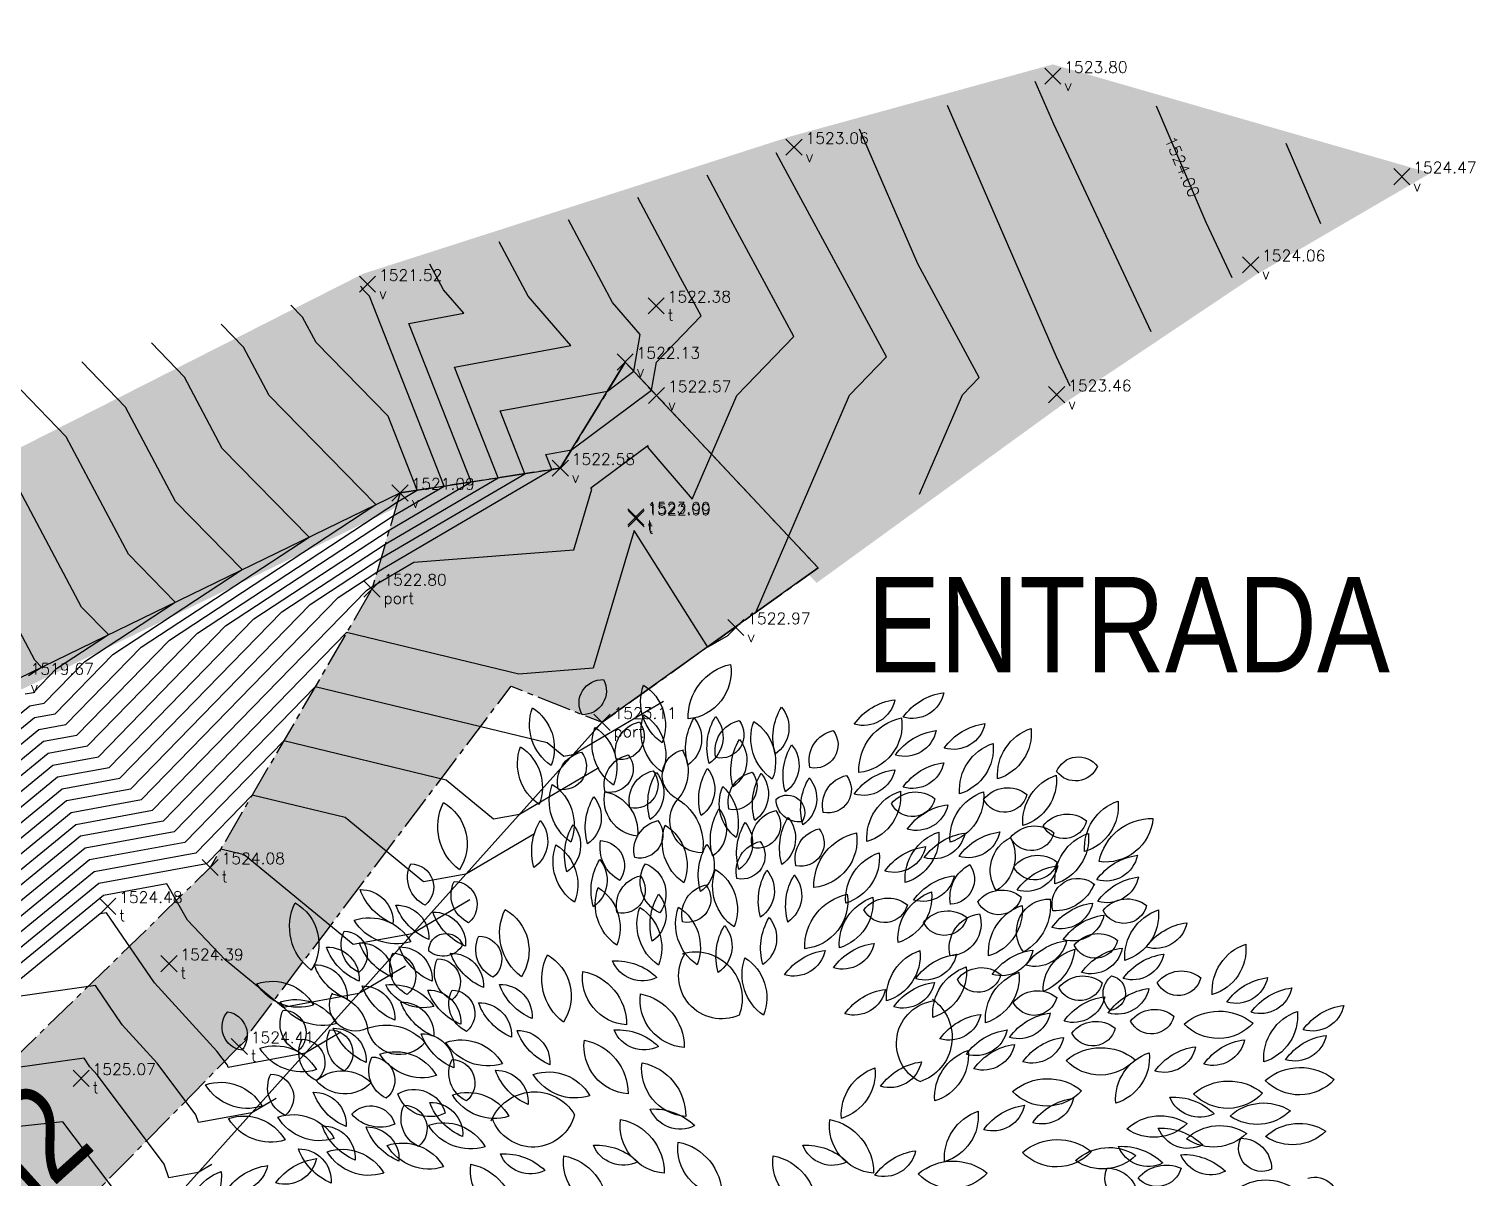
# Model space of a CAD drawing. Header units: metres. Extents: x 1097510 to 2158594, y 877039 to 1751652.
# Drawn here: x 1097735.25 to 1097767.04, y 877194.82 to 877220.08 of the extents above; entities that cross this region are included whole.
import ezdxf

# ---------------------------------------------------------------- set-up
doc = ezdxf.new("R2010")
doc.units = ezdxf.units.M
doc.linetypes.add('CENTER2', pattern=[1.125, 0.75, -0.125, 0.125, -0.125])
doc.linetypes.add('DASHED', pattern=[0.75, 0.5, -0.25])
for name, color, linetype in [('C-TOPO-MAJR', 9, 'Continuous'), ('C-TOPO-MINR', 8, 'Continuous'), ('DWGAUTOCAD.COM', 7, 'Continuous'), ('ROTULO', 7, 'Continuous'), ('V-NODE', 1, 'Continuous'), ('V-NODE-TEXT', 11, 'Continuous'), ('Via', 7, 'CENTER2')]:
    doc.layers.add(name, color=color, linetype=linetype)
doc.styles.add('Arial Narrow', font='ARIALN.TTF', dxfattribs={"width": 0.85})
doc.styles.get("Standard").update_dxf_attribs({"font": 'simplex.shx'})

# ---------------------------------------------------------------- blocks, each defined once
blk = doc.blocks.new('A$C74456AAD')
at = {"color": 66, "linetype": 'Continuous'}
for centre, radius, start, end in [((2.872, 4.9539), 0.207, 171.33977, 264.50042), ((2.6169, 4.7551), 0.2354, 358.23134, 77.60885), ((3.3116, 4.8699), 0.1036, 151.88975, 270.95413), ((3.2246, 4.8168), 0.1021, 330.37899, 92.46489), ((3.1586, 4.7207), 0.2075, 122.76645, 201.50972), ((2.8438, 4.8222), 0.2153, 304.43887, 19.8373), ((2.5538, 4.71), 0.1402, 140.18859, 235.02644), ((2.2254, 4.6661), 0.258, 344.02107, 31.19397), ((3.6418, 4.6219), 0.2075, 122.76645, 201.50972), ((3.327, 4.7234), 0.2153, 304.43887, 19.8373), ((2.6792, 4.5625), 0.2075, 122.76645, 201.50972), ((2.3644, 4.664), 0.2153, 304.43887, 19.8373), ((2.7104, 4.6788), 0.1012, 142.20329, 282.1281), ((2.6016, 4.6103), 0.1336, 346.79117, 77.54018), ((2.8407, 4.6689), 0.1402, 140.18859, 235.02644), ((2.5123, 4.6251), 0.258, 344.02107, 31.19397), ((2.9337, 4.6623), 0.1402, 140.18859, 235.02644), ((2.6053, 4.6184), 0.258, 344.02107, 31.19397), ((3.157, 4.5919), 0.2075, 122.76645, 201.50972), ((2.8422, 4.6934), 0.2153, 304.43887, 19.8373), ((3.1445, 4.6728), 0.1012, 142.20329, 282.1281), ((3.0357, 4.6043), 0.1336, 346.79117, 77.54018), ((2.7369, 4.5682), 0.1402, 140.18859, 235.02644), ((2.4086, 4.5243), 0.258, 344.02107, 31.19397), ((3.3698, 4.5361), 0.2075, 122.76645, 201.50972), ((3.055, 4.6375), 0.2153, 304.43887, 19.8373), ((2.5098, 4.5461), 0.1402, 140.18859, 235.02644), ((2.1814, 4.5022), 0.258, 344.02107, 31.19397), ((3.0366, 4.52), 0.1844, 149.87002, 220.84584), ((2.852, 4.5027), 0.1127, 293.57301, 79.81511), ((3.3958, 4.5413), 0.1012, 142.20329, 282.1281), ((3.287, 4.4729), 0.1336, 346.79117, 77.54018), ((3.6939, 4.452), 0.2075, 122.76645, 201.50972), ((3.3791, 4.5535), 0.2153, 304.43887, 19.8373), ((2.8765, 4.4422), 0.1402, 140.18859, 235.02644), ((2.5481, 4.3983), 0.258, 344.02107, 31.19397), ((3.1925, 4.5295), 0.1012, 142.20329, 282.1281), ((3.0837, 4.461), 0.1336, 346.79117, 77.54018), ((2.4332, 4.4021), 0.1402, 140.18859, 235.02644), ((2.1048, 4.3583), 0.258, 344.02107, 31.19397), ((2.6429, 4.4215), 0.1402, 140.18859, 235.02644), ((2.3145, 4.3777), 0.258, 344.02107, 31.19397), ((2.6537, 4.4541), 0.1012, 142.20329, 282.1281), ((2.5449, 4.3856), 0.1336, 346.79117, 77.54018), ((3.0981, 4.4252), 0.1402, 140.18859, 235.02644), ((3.0843, 4.4605), 0.1012, 142.20329, 282.1281), ((2.7697, 4.3814), 0.258, 344.02107, 31.19397), ((2.9755, 4.392), 0.1336, 346.79117, 77.54018), ((2.4213, 4.3406), 0.0762, 50.52913, 211.47425), ((2.8545, 4.296), 0.2205, 134.1393, 196.87095), ((2.5324, 4.3793), 0.1845, 307.03252, 23.9777), ((3.2488, 4.2573), 0.1774, 101.3059, 186.13664), ((3.058, 4.3973), 0.1596, 275.15531, 12.28723), ((3.3701, 4.3194), 0.1402, 140.18859, 235.02644), ((3.0417, 4.2756), 0.258, 344.02107, 31.19397), ((3.5557, 4.2885), 0.2075, 122.76645, 201.50972), ((3.2408, 4.39), 0.2153, 304.43887, 19.8373), ((2.3699, 4.3997), 0.0998, 262.18402, 359.81935), ((2.5514, 4.287), 0.1012, 142.20329, 282.1281), ((2.4426, 4.2186), 0.1336, 346.79117, 77.54018), ((2.8257, 4.2667), 0.1402, 140.18859, 235.02644), ((2.4973, 4.2228), 0.258, 344.02107, 31.19397), ((3.0179, 4.2012), 0.231, 121.31807, 189.00978), ((2.7899, 4.3067), 0.1417, 269.94413, 40.84584), ((4.0204, 4.2046), 0.207, 119.9112, 213.07185), ((3.7059, 4.2801), 0.2354, 306.80277, 26.18028), ((2.5251, 4.2298), 0.1402, 140.18859, 235.02644), ((2.1967, 4.186), 0.258, 344.02107, 31.19397), ((2.7118, 4.2074), 0.1402, 140.18859, 235.02644), ((2.3834, 4.1635), 0.258, 344.02107, 31.19397), ((3.0643, 4.1115), 0.2075, 122.76645, 201.50972), ((2.7495, 4.2129), 0.2153, 304.43887, 19.8373), ((3.0634, 4.2437), 0.1012, 142.20329, 282.1281), ((2.9546, 4.1753), 0.1336, 346.79117, 77.54018), ((3.4602, 4.198), 0.1402, 140.18859, 235.02644), ((3.1318, 4.1542), 0.258, 344.02107, 31.19397), ((3.6032, 4.2168), 0.1402, 140.18859, 235.02644), ((3.2748, 4.173), 0.258, 344.02107, 31.19397), ((2.3619, 4.2079), 0.1012, 142.20329, 282.1281), ((2.2531, 4.1395), 0.1336, 346.79117, 77.54018), ((3.2381, 4.1096), 0.1091, 92.83944, 215.73084), ((3.074, 4.1886), 0.1616, 297.89863, 10.67166), ((2.6186, 4.1527), 0.1012, 142.20329, 282.1281), ((2.5098, 4.0843), 0.1336, 346.79117, 77.54018), ((2.8785, 4.1122), 0.1402, 140.18859, 235.02644), ((2.5502, 4.0683), 0.258, 344.02107, 31.19397), ((3.5396, 4.0265), 0.2075, 122.76645, 201.50972), ((3.2248, 4.128), 0.2153, 304.43887, 19.8373), ((2.6174, 4.0003), 0.1402, 140.18859, 235.02644), ((2.289, 3.9564), 0.258, 344.02107, 31.19397), ((2.8454, 3.9193), 0.2075, 122.76645, 201.50972), ((2.5306, 4.0208), 0.2153, 304.43887, 19.8373), ((3.089, 3.9873), 0.1406, 111.18108, 216.36624), ((2.9109, 4.0391), 0.1499, 295.64091, 31.90641), ((3.3447, 4.0461), 0.1402, 140.18859, 235.02644), ((3.0163, 4.0023), 0.258, 344.02107, 31.19397), ((4.0604, 4.0164), 0.1012, 90.77472, 230.69952), ((2.4985, 3.9794), 0.1402, 140.18859, 235.02644), ((2.1701, 3.9355), 0.258, 344.02107, 31.19397), ((2.8549, 3.9643), 0.1012, 142.20329, 282.1281), ((2.7461, 3.8958), 0.1336, 346.79117, 77.54018), ((3.1398, 4.0035), 0.1012, 142.20329, 282.1281), ((3.031, 3.935), 0.1336, 346.79117, 77.54018), ((3.8715, 3.9401), 0.1012, 90.77472, 230.69952), ((3.7502, 3.9825), 0.1336, 295.3626, 26.11161), ((3.0884, 3.8962), 0.1402, 140.18859, 235.02644), ((2.76, 3.8523), 0.258, 344.02107, 31.19397), ((3.3556, 3.8399), 0.2075, 122.76645, 201.50972), ((3.0408, 3.9413), 0.2153, 304.43887, 19.8373), ((3.7513, 3.7397), 0.207, 119.9112, 213.07185), ((3.4368, 3.8152), 0.2354, 306.80277, 26.18028), ((3.9602, 3.7679), 0.1402, 88.76002, 183.59787), ((3.7212, 3.9973), 0.258, 292.5925, 339.7654), ((4.6652, 3.7688), 0.207, 119.9112, 213.07185), ((4.3507, 3.8444), 0.2354, 306.80277, 26.18028), ((4.2391, 3.6756), 0.2075, 71.33788, 150.08115), ((4.1221, 3.9849), 0.2153, 253.0103, 328.40873), ((3.764, 3.7025), 0.1012, 90.77472, 230.69952), ((3.6426, 3.7449), 0.1336, 295.3626, 26.11161), ((3.9047, 3.7389), 0.0762, 359.10056, 160.04568), ((4.3493, 3.7237), 0.1012, 90.77472, 230.69952), ((4.228, 3.7661), 0.1336, 295.3626, 26.11161), ((3.5679, 3.5424), 0.207, 119.9112, 213.07185), ((3.2533, 3.6179), 0.2354, 306.80277, 26.18028), ((3.8828, 3.5886), 0.1402, 88.76002, 183.59787), ((3.6438, 3.818), 0.258, 292.5925, 339.7654), ((3.9189, 3.8159), 0.0998, 210.75545, 308.39078), ((4.1062, 3.616), 0.1402, 88.76002, 183.59787), ((3.8671, 3.8454), 0.258, 292.5925, 339.7654), ((4.1383, 3.6279), 0.1012, 90.77472, 230.69952), ((4.017, 3.6703), 0.1336, 295.3626, 26.11161), ((4.2795, 3.634), 0.1402, 88.76002, 183.59787), ((4.0404, 3.8633), 0.258, 292.5925, 339.7654), ((4.4229, 3.6156), 0.1402, 88.76002, 183.59787), ((4.1839, 3.845), 0.258, 292.5925, 339.7654), ((3.9439, 3.6037), 0.1012, 90.77472, 230.69952), ((3.8226, 3.6461), 0.1336, 295.3626, 26.11161), ((4.4757, 3.5388), 0.1402, 88.76002, 183.59787), ((4.2367, 3.7682), 0.258, 292.5925, 339.7654), ((3.6704, 3.4533), 0.1402, 88.76002, 183.59787), ((3.4314, 3.6827), 0.258, 292.5925, 339.7654), ((4.1399, 3.3723), 0.2205, 82.71072, 145.44238), ((4.0042, 3.6761), 0.1845, 255.60395, 332.54913), ((4.2679, 3.4463), 0.1402, 88.76002, 183.59787), ((4.0289, 3.6757), 0.258, 292.5925, 339.7654), ((4.6616, 3.3994), 0.2075, 71.33788, 150.08115), ((4.5446, 3.7088), 0.2153, 253.0103, 328.40873), ((3.8808, 3.4675), 0.1012, 90.77472, 230.69952), ((3.7595, 3.5099), 0.1336, 295.3626, 26.11161), ((3.9817, 3.4287), 0.1402, 88.76002, 183.59787), ((3.7427, 3.658), 0.258, 292.5925, 339.7654), ((4.3, 3.5032), 0.1127, 242.14444, 28.38654), ((4.4286, 3.3696), 0.1844, 98.44145, 169.41727), ((4.5599, 3.3203), 0.2075, 71.33788, 150.08115), ((3.7609, 3.3733), 0.1402, 88.76002, 183.59787), ((3.5219, 3.6027), 0.258, 292.5925, 339.7654), ((4.0991, 3.3766), 0.1402, 88.76002, 183.59787), ((3.86, 3.606), 0.258, 292.5925, 339.7654), ((4.4429, 3.6297), 0.2153, 253.0103, 328.40873), ((4.6153, 3.3805), 0.1012, 90.77472, 230.69952), ((4.494, 3.4229), 0.1336, 295.3626, 26.11161), ((4.8736, 3.3728), 0.1036, 100.46118, 219.52555), ((4.7779, 3.4076), 0.1021, 278.95042, 41.03632), ((4.1677, 3.1854), 0.231, 69.88949, 137.58121), ((4.108, 3.4295), 0.1417, 218.51556, 349.41727), ((4.3929, 3.2625), 0.1402, 88.76002, 183.59787), ((4.1538, 3.4919), 0.258, 292.5925, 339.7654), ((3.5935, 3.2526), 0.1402, 88.76002, 183.59787), ((3.3544, 3.482), 0.258, 292.5925, 339.7654), ((3.8398, 3.1446), 0.2075, 71.33788, 150.08115), ((3.7228, 3.454), 0.2153, 253.0103, 328.40873), ((4.0112, 3.2389), 0.1402, 88.76002, 183.59787), ((3.7722, 3.4683), 0.258, 292.5925, 339.7654), ((4.4118, 3.2952), 0.1012, 90.77472, 230.69952), ((4.2904, 3.3376), 0.1336, 295.3626, 26.11161), ((4.5332, 3.2536), 0.1012, 90.77472, 230.69952), ((4.4119, 3.296), 0.1336, 295.3626, 26.11161), ((4.1265, 3.0933), 0.2075, 71.33788, 150.08115), ((4.0095, 3.4027), 0.2153, 253.0103, 328.40873), ((4.2293, 3.1764), 0.1012, 90.77472, 230.69952), ((4.1079, 3.2188), 0.1336, 295.3626, 26.11161), ((4.6489, 3.1191), 0.2075, 71.33788, 150.08115), ((4.532, 3.4285), 0.2153, 253.0103, 328.40873), ((3.4594, 3.0051), 0.2075, 71.33788, 150.08115), ((3.6877, 3.0795), 0.1402, 88.76002, 183.59787), ((3.4487, 3.3089), 0.258, 292.5925, 339.7654), ((3.8808, 3.1652), 0.1012, 90.77472, 230.69952), ((3.7595, 3.2076), 0.1336, 295.3626, 26.11161), ((4.3555, 3.04), 0.1774, 49.87733, 134.70807), ((3.3424, 3.3145), 0.2153, 253.0103, 328.40873), ((4.346, 3.2764), 0.1596, 223.72674, 320.85866), ((4.6692, 3.1021), 0.1012, 90.77472, 230.69952), ((4.5479, 3.1445), 0.1336, 295.3626, 26.11161), ((4.8857, 2.96), 0.2075, 71.33788, 150.08115), ((4.7687, 3.2694), 0.2153, 253.0103, 328.40873), ((3.5211, 2.9229), 0.203, 22.53307, 149.36568), ((3.8115, 2.9161), 0.2075, 71.33788, 150.08115), ((3.6946, 3.2255), 0.2153, 253.0103, 328.40873), ((4.0448, 2.9965), 0.1406, 59.7525, 164.93767), ((3.9743, 3.168), 0.1499, 244.21233, 340.47784), ((4.4797, 2.9839), 0.1402, 88.76002, 183.59787), ((4.2407, 3.2132), 0.258, 292.5925, 339.7654), ((3.5276, 3.073), 0.187, 194.4661, 340.61386), ((3.9731, 2.9402), 0.1402, 88.76002, 183.59787), ((3.7341, 3.1696), 0.258, 292.5925, 339.7654), ((4.0891, 2.9669), 0.1012, 90.77472, 230.69952), ((3.9678, 3.0093), 0.1336, 295.3626, 26.11161), ((4.2334, 2.9562), 0.1091, 41.41087, 164.30227), ((4.1928, 3.1338), 0.1616, 246.47005, 319.24309), ((4.5713, 2.8195), 0.2075, 71.33788, 150.08115), ((4.7853, 2.8133), 0.2075, 71.33788, 150.08115), ((3.9152, 2.784), 0.2075, 71.33788, 150.08115), ((3.7982, 3.0933), 0.2153, 253.0103, 328.40873), ((4.2502, 2.8333), 0.1402, 88.76002, 183.59787), ((4.0112, 3.0627), 0.258, 292.5925, 339.7654), ((4.441, 2.8377), 0.1402, 88.76002, 183.59787), ((4.2019, 3.0671), 0.258, 292.5925, 339.7654), ((4.4543, 3.1289), 0.2153, 253.0103, 328.40873), ((4.6683, 3.1227), 0.2153, 253.0103, 328.40873), ((4.0958, 2.6961), 0.2075, 71.33788, 150.08115), ((3.6545, 2.5989), 0.258, 86.87821, 134.05111), ((3.5387, 2.9092), 0.1402, 243.04574, 337.88359), ((3.9788, 3.0055), 0.2153, 253.0103, 328.40873), ((4.3564, 2.6687), 0.2075, 71.33788, 150.08115), ((4.2395, 2.9781), 0.2153, 253.0103, 328.40873), ((4.5448, 2.7377), 0.1402, 88.76002, 183.59787), ((4.3058, 2.9671), 0.258, 292.5925, 339.7654), ((4.4359, 2.58), 0.258, 35.44964, 82.62254), ((4.6064, 2.8641), 0.1402, 191.61716, 286.45501), ((3.843, 2.58), 0.2354, 101.08849, 180.46599), ((3.5925, 2.7845), 0.207, 274.19691, 7.35756), ((4.8192, 2.8337), 0.1402, 191.61716, 286.45501), ((4.6487, 2.5496), 0.258, 35.44964, 82.62254), ((5.0903, 2.7581), 0.2075, 174.19503, 252.93829), ((4.8147, 2.5752), 0.2153, 355.86744, 71.26587)]:
    blk.add_arc(centre, radius, start, end, dxfattribs=at)
at = {"color": 64, "linetype": 'Continuous'}
for centre, radius, start, end in [((1.8774, 4.89), 0.1402, 191.61716, 286.45501), ((1.7069, 4.6059), 0.258, 35.44964, 82.62254), ((1.9197, 4.5755), 0.258, 35.44964, 82.62254), ((2.0901, 4.8596), 0.1402, 191.61716, 286.45501), ((1.6983, 4.7556), 0.1402, 191.61716, 286.45501), ((1.5279, 4.4715), 0.258, 35.44964, 82.62254), ((2.1293, 4.7214), 0.207, 171.33977, 264.50042), ((1.8741, 4.5226), 0.2354, 358.23134, 77.60885), ((1.567, 4.6857), 0.2075, 174.19503, 252.93829), ((1.2914, 4.5028), 0.2153, 355.86744, 71.26587), ((1.7407, 4.4411), 0.258, 35.44964, 82.62254), ((1.9111, 4.7252), 0.1402, 191.61716, 286.45501), ((1.7323, 4.6205), 0.2075, 174.19503, 252.93829), ((1.4567, 4.4376), 0.2153, 355.86744, 71.26587), ((1.8774, 4.5858), 0.1402, 191.61716, 286.45501), ((1.7069, 4.3017), 0.258, 35.44964, 82.62254), ((1.4571, 4.4822), 0.2075, 174.19503, 252.93829), ((1.1816, 4.2993), 0.2153, 355.86744, 71.26587), ((1.9197, 4.2713), 0.258, 35.44964, 82.62254), ((2.0901, 4.5554), 0.1402, 191.61716, 286.45501), ((1.4623, 4.3153), 0.1336, 38.21975, 128.96875), ((1.4766, 4.443), 0.1012, 193.63186, 333.55667), ((1.7739, 4.4104), 0.2075, 174.19503, 252.93829), ((1.4983, 4.2275), 0.2153, 355.86744, 71.26587), ((1.8627, 4.2969), 0.1336, 38.21975, 128.96875), ((2.1353, 4.4125), 0.2075, 174.19503, 252.93829), ((1.8597, 4.2297), 0.2153, 355.86744, 71.26587), ((1.6891, 4.1188), 0.258, 35.44964, 82.62254), ((1.8596, 4.4029), 0.1402, 191.61716, 286.45501), ((1.877, 4.4246), 0.1012, 193.63186, 333.55667), ((1.2028, 4.2008), 0.1336, 38.21975, 128.96875), ((1.2171, 4.3285), 0.1012, 193.63186, 333.55667), ((1.3448, 4.149), 0.1336, 38.21975, 128.96875), ((1.3176, 4.2289), 0.2075, 174.19503, 252.93829), ((1.042, 4.046), 0.2153, 355.86744, 71.26587), ((1.3591, 4.2767), 0.1012, 193.63186, 333.55667), ((1.607, 4.151), 0.1774, 152.73447, 237.56521), ((1.3785, 4.0892), 0.1596, 326.58388, 63.71581), ((1.4636, 4.0005), 0.258, 35.44964, 82.62254), ((1.634, 4.2846), 0.1402, 191.61716, 286.45501), ((1.6147, 3.9952), 0.258, 35.44964, 82.62254), ((1.7851, 4.2793), 0.1402, 191.61716, 286.45501), ((1.9687, 4.2345), 0.2075, 174.19503, 252.93829), ((1.6931, 4.0517), 0.2153, 355.86744, 71.26587), ((1.3312, 4.0214), 0.1336, 38.21975, 128.96875), ((1.9564, 4.2208), 0.1402, 191.61716, 286.45501), ((1.786, 3.9367), 0.258, 35.44964, 82.62254), ((1.2113, 3.8538), 0.258, 35.44964, 82.62254), ((1.3817, 4.1379), 0.1402, 191.61716, 286.45501), ((1.3456, 4.1491), 0.1012, 193.63186, 333.55667), ((1.7158, 4.0506), 0.1091, 144.26802, 267.15941), ((1.5517, 3.9715), 0.1616, 349.3272, 62.10023), ((1.1567, 3.9422), 0.1127, 345.00158, 131.24369), ((1.2582, 4.0973), 0.1844, 201.29859, 272.27441), ((1.6614, 3.8103), 0.258, 35.44964, 82.62254), ((1.8319, 4.0944), 0.1402, 191.61716, 286.45501), ((1.5069, 3.9355), 0.231, 172.74664, 240.43835), ((1.2822, 3.823), 0.1417, 321.3727, 92.27441), ((1.4877, 3.8699), 0.1336, 38.21975, 128.96875), ((1.502, 3.9976), 0.1012, 193.63186, 333.55667), ((2, 3.9743), 0.2075, 174.19503, 252.93829), ((1.7244, 3.7914), 0.2153, 355.86744, 71.26587), ((1.9826, 3.8355), 0.1336, 38.21975, 128.96875), ((1.0598, 3.6911), 0.258, 35.44964, 82.62254), ((1.2303, 3.9752), 0.1402, 191.61716, 286.45501), ((1.6059, 3.9159), 0.2075, 174.19503, 252.93829), ((1.3304, 3.733), 0.2153, 355.86744, 71.26587), ((1.7231, 3.7798), 0.1336, 38.21975, 128.96875), ((1.997, 3.9632), 0.1012, 193.63186, 333.55667), ((1.7185, 3.8578), 0.1406, 162.60965, 267.79481), ((1.5669, 3.7508), 0.1499, 347.06948, 83.33498), ((1.7375, 3.9076), 0.1012, 193.63186, 333.55667), ((1.1728, 3.5273), 0.258, 35.44964, 82.62254), ((1.3432, 3.8114), 0.1402, 191.61716, 286.45501), ((1.1239, 3.5674), 0.1845, 358.46109, 75.40627), ((1.3899, 3.7674), 0.2205, 185.56787, 248.29952), ((1.3191, 3.487), 0.258, 35.44964, 82.62254), ((1.4896, 3.7711), 0.1402, 191.61716, 286.45501), ((1.652, 3.4684), 0.258, 35.44964, 82.62254), ((1.8225, 3.7525), 0.1402, 191.61716, 286.45501), ((2.0503, 3.7197), 0.2075, 174.19503, 252.93829), ((1.7747, 3.5369), 0.2153, 355.86744, 71.26587), ((1.5762, 3.5326), 0.1336, 38.21975, 128.96875), ((1.8487, 3.6482), 0.2075, 174.19503, 252.93829), ((1.5732, 3.4654), 0.2153, 355.86744, 71.26587), ((1.6197, 3.6249), 0.2075, 174.19503, 252.93829), ((1.3441, 3.4421), 0.2153, 355.86744, 71.26587), ((1.5905, 3.6603), 0.1012, 193.63186, 333.55667), ((1.9184, 3.6302), 0.1402, 191.61716, 286.45501), ((1.7479, 3.3461), 0.258, 35.44964, 82.62254), ((1.333, 3.4322), 0.1336, 38.21975, 128.96875), ((1.3474, 3.5599), 0.1012, 193.63186, 333.55667), ((1.9068, 3.3636), 0.203, 125.39022, 252.22283), ((1.2438, 3.2131), 0.258, 35.44964, 82.62254), ((1.4143, 3.4972), 0.1402, 191.61716, 286.45501), ((1.5466, 3.2071), 0.258, 35.44964, 82.62254), ((1.717, 3.4912), 0.1402, 191.61716, 286.45501), ((1.759, 3.3365), 0.187, 297.32325, 83.47101), ((1.186, 3.1071), 0.258, 35.44964, 82.62254), ((1.3564, 3.3911), 0.1402, 191.61716, 286.45501), ((1.4317, 3.1395), 0.258, 35.44964, 82.62254), ((1.6022, 3.4236), 0.1402, 191.61716, 286.45501), ((1.3988, 3.0767), 0.258, 35.44964, 82.62254), ((1.5692, 3.3607), 0.1402, 191.61716, 286.45501), ((1.8404, 3.2851), 0.2075, 174.19503, 252.93829), ((1.5648, 3.1023), 0.2153, 355.86744, 71.26587), ((1.8046, 3.0005), 0.258, 35.44964, 82.62254), ((1.9751, 3.2846), 0.1402, 191.61716, 286.45501), ((2.2462, 3.209), 0.2075, 174.19503, 252.93829), ((1.9706, 3.0261), 0.2153, 355.86744, 71.26587), ((1.2887, 2.9479), 0.2354, 49.65992, 129.03742), ((1.2924, 3.2713), 0.207, 222.76834, 315.92899), ((1.1433, 2.8423), 0.258, 35.44964, 82.62254), ((1.3137, 3.1264), 0.1402, 191.61716, 286.45501), ((1.5265, 3.096), 0.1402, 191.61716, 286.45501), ((1.356, 2.8119), 0.258, 35.44964, 82.62254), ((1.7976, 3.0204), 0.2075, 174.19503, 252.93829), ((1.522, 2.8375), 0.2153, 355.86744, 71.26587), ((2.2812, 2.7745), 0.2354, 101.08849, 180.46599), ((2.0306, 2.9791), 0.207, 274.19691, 7.35756), ((2.3397, 2.6361), 0.258, 86.87821, 134.05111), ((1.8296, 2.6138), 0.258, 35.44964, 82.62254), ((2.0001, 2.8979), 0.1402, 191.61716, 286.45501), ((2.2239, 2.9465), 0.1402, 243.04574, 337.88359), ((2.2776, 2.8217), 0.207, 274.19691, 7.35756), ((2.5282, 2.6172), 0.2354, 101.08849, 180.46599), ((1.6992, 2.5896), 0.2354, 49.65992, 129.03742), ((1.7029, 2.913), 0.207, 222.76834, 315.92899)]:
    blk.add_arc(centre, radius, start, end, dxfattribs=at)
at = {"color": 62, "linetype": 'Continuous'}
for centre, radius, start, end in [((2.3013, 4.6354), 0.1012, 142.20329, 282.1281), ((2.1925, 4.5669), 0.1336, 346.79117, 77.54018), ((1.1545, 4.481), 0.1021, 21.80756, 143.89347), ((1.1672, 4.5821), 0.1036, 203.31833, 322.3827), ((2.2433, 4.4401), 0.1012, 142.20329, 282.1281), ((2.1345, 4.3717), 0.1336, 346.79117, 77.54018), ((1.1884, 4.3695), 0.2075, 174.19503, 252.93829), ((0.9128, 4.1866), 0.2153, 355.86744, 71.26587), ((0.8341, 4.0801), 0.2354, 11.60079, 90.9783), ((1.0364, 4.3325), 0.207, 184.70922, 277.86987), ((2.325, 4.2212), 0.207, 171.33977, 264.50042), ((2.0698, 4.0224), 0.2354, 358.23134, 77.60885), ((0.8645, 3.8989), 0.258, 35.44964, 82.62254), ((1.0349, 4.183), 0.1402, 191.61716, 286.45501), ((2.2275, 4.1452), 0.2075, 174.19503, 252.93829), ((1.952, 3.9623), 0.2153, 355.86744, 71.26587), ((3.939, 4.0588), 0.1336, 295.3626, 26.11161), ((0.8603, 3.8046), 0.258, 35.44964, 82.62254), ((1.0307, 4.0886), 0.1402, 191.61716, 286.45501), ((0.9422, 3.832), 0.1336, 38.21975, 128.96875), ((2.2552, 3.9511), 0.2075, 174.19503, 252.93829), ((1.9796, 3.7682), 0.2153, 355.86744, 71.26587), ((2.3649, 3.9547), 0.207, 171.33977, 264.50042), ((2.1097, 3.756), 0.2354, 358.23134, 77.60885), ((4.2761, 3.8656), 0.1402, 88.76002, 183.59787), ((4.0371, 4.095), 0.258, 292.5925, 339.7654), ((1.0132, 3.8961), 0.2075, 174.19503, 252.93829), ((0.7376, 3.7132), 0.2153, 355.86744, 71.26587), ((0.9565, 3.9597), 0.1012, 193.63186, 333.55667), ((3.0064, 3.7548), 0.2075, 122.76645, 201.50972), ((2.6916, 3.8562), 0.2153, 304.43887, 19.8373), ((3.1744, 3.7534), 0.2075, 122.76645, 201.50972), ((2.8596, 3.8549), 0.2153, 304.43887, 19.8373), ((4.1205, 3.7978), 0.1402, 88.76002, 183.59787), ((3.8815, 4.0272), 0.258, 292.5925, 339.7654), ((0.6493, 3.6058), 0.258, 35.44964, 82.62254), ((0.8197, 3.8899), 0.1402, 191.61716, 286.45501), ((1.0106, 3.6385), 0.258, 35.44964, 82.62254), ((1.1811, 3.9226), 0.1402, 191.61716, 286.45501), ((2.6074, 3.7941), 0.1402, 140.18859, 235.02644), ((2.279, 3.7502), 0.258, 344.02107, 31.19397), ((2.8015, 3.7599), 0.1402, 140.18859, 235.02644), ((2.4731, 3.716), 0.258, 344.02107, 31.19397), ((1.0678, 3.6807), 0.1336, 38.21975, 128.96875), ((1.0821, 3.8084), 0.1012, 193.63186, 333.55667), ((0.75, 3.4692), 0.258, 35.44964, 82.62254), ((0.9204, 3.7533), 0.1402, 191.61716, 286.45501), ((0.9304, 3.4956), 0.258, 35.44964, 82.62254), ((1.1008, 3.7797), 0.1402, 191.61716, 286.45501), ((2.1808, 3.7998), 0.1402, 191.61716, 286.45501), ((2.0103, 3.5157), 0.258, 35.44964, 82.62254), ((2.2231, 3.4853), 0.258, 35.44964, 82.62254), ((2.3936, 3.7694), 0.1402, 191.61716, 286.45501), ((2.8201, 3.5319), 0.203, 73.96165, 200.79425), ((2.7067, 3.6306), 0.187, 245.89468, 32.04244), ((0.7063, 3.5183), 0.1336, 38.21975, 128.96875), ((2.7173, 3.535), 0.2075, 122.76645, 201.50972), ((2.4025, 3.6364), 0.2153, 304.43887, 19.8373), ((3.1672, 3.438), 0.258, 86.87821, 134.05111), ((3.0513, 3.7484), 0.1402, 243.04574, 337.88359), ((3.3557, 3.4191), 0.2354, 101.08849, 180.46599), ((3.1051, 3.6236), 0.207, 274.19691, 7.35756), ((0.7207, 3.646), 0.1012, 193.63186, 333.55667), ((1.0259, 3.556), 0.0762, 101.9577, 262.90282), ((0.9476, 3.5527), 0.0998, 313.6126, 51.24793), ((1.1346, 3.4966), 0.1336, 38.21975, 128.96875), ((1.149, 3.6243), 0.1012, 193.63186, 333.55667), ((0.8148, 3.3196), 0.258, 35.44964, 82.62254), ((0.9852, 3.6037), 0.1402, 191.61716, 286.45501), ((1.0068, 3.284), 0.258, 35.44964, 82.62254), ((1.1772, 3.5681), 0.1402, 191.61716, 286.45501), ((1.9607, 3.3157), 0.258, 35.44964, 82.62254), ((2.1312, 3.5998), 0.1402, 191.61716, 286.45501), ((3.1048, 3.3209), 0.2354, 101.08849, 180.46599), ((2.8542, 3.5254), 0.207, 274.19691, 7.35756), ((0.5424, 3.2417), 0.2354, 49.65992, 129.03742), ((0.8228, 3.3512), 0.1336, 38.21975, 128.96875), ((0.5461, 3.5651), 0.207, 222.76834, 315.92899), ((0.8371, 3.4789), 0.1012, 193.63186, 333.55667), ((1.0783, 3.2991), 0.1336, 38.21975, 128.96875), ((1.0926, 3.4269), 0.1012, 193.63186, 333.55667), ((3.1604, 3.1383), 0.258, 86.87821, 134.05111), ((3.0446, 3.4487), 0.1402, 243.04574, 337.88359), ((3.3489, 3.1194), 0.2354, 101.08849, 180.46599), ((3.0984, 3.3239), 0.207, 274.19691, 7.35756), ((0.7819, 3.3507), 0.1402, 191.61716, 286.45501), ((0.6114, 3.0666), 0.258, 35.44964, 82.62254), ((1.053, 3.2751), 0.2075, 174.19503, 252.93829), ((0.7774, 3.0922), 0.2153, 355.86744, 71.26587), ((1.0556, 3.0828), 0.2354, 49.65992, 129.03742), ((1.0593, 3.4062), 0.207, 222.76834, 315.92899), ((3.0981, 3.0212), 0.2354, 101.08849, 180.46599), ((2.8475, 3.2258), 0.207, 274.19691, 7.35756), ((0.7428, 2.8453), 0.258, 86.87821, 134.05111), ((0.627, 3.1556), 0.1402, 243.04574, 337.88359), ((0.7978, 2.8066), 0.2153, 47.29601, 122.69444), ((3.0032, 2.7937), 0.258, 86.87821, 134.05111), ((2.8874, 3.104), 0.1402, 243.04574, 337.88359), ((0.793, 2.71), 0.258, 86.87821, 134.05111), ((0.6772, 3.0204), 0.1402, 243.04574, 337.88359), ((0.8267, 3.136), 0.2075, 225.6236, 304.36686), ((3.1917, 2.7748), 0.2354, 101.08849, 180.46599), ((2.9412, 2.9793), 0.207, 274.19691, 7.35756), ((1.246, 2.6831), 0.2354, 49.65992, 129.03742), ((2.9409, 2.6766), 0.2354, 101.08849, 180.46599), ((2.6903, 2.8811), 0.207, 274.19691, 7.35756), ((3.2503, 2.6363), 0.258, 86.87821, 134.05111), ((3.1344, 2.9467), 0.1402, 243.04574, 337.88359), ((0.6947, 2.5952), 0.258, 86.87821, 134.05111), ((0.5788, 2.9056), 0.1402, 243.04574, 337.88359), ((0.9668, 2.6313), 0.258, 86.87821, 134.05111), ((0.8509, 2.9417), 0.1402, 243.04574, 337.88359), ((1.0208, 2.6687), 0.2153, 47.29601, 122.69444), ((1.0496, 2.9982), 0.2075, 225.6236, 304.36686), ((1.2497, 3.0066), 0.207, 222.76834, 315.92899), ((3.4388, 2.6174), 0.2354, 101.08849, 180.46599), ((3.1882, 2.8219), 0.207, 274.19691, 7.35756), ((0.7723, 2.646), 0.1616, 40.75577, 113.5288), ((0.8128, 2.8236), 0.1091, 195.69659, 318.58798), ((0.9381, 2.7514), 0.1012, 245.06043, 24.98524), ((1.0291, 2.6605), 0.1336, 89.64832, 180.39732)]:
    blk.add_arc(centre, radius, start, end, dxfattribs=at)
at = {"color": 60, "linetype": 'Continuous'}
for centre, radius, start, end in [((0.633, 3.7471), 0.2075, 174.19503, 252.93829), ((0.3575, 3.5642), 0.2153, 355.86744, 71.26587), ((0.4691, 3.6511), 0.1402, 191.61716, 286.45501), ((0.2986, 3.367), 0.258, 35.44964, 82.62254), ((0.193, 3.3223), 0.258, 35.44964, 82.62254), ((0.3635, 3.6064), 0.1402, 191.61716, 286.45501), ((0.1373, 3.5305), 0.1402, 191.61716, 286.45501), ((-0.0331, 3.2464), 0.258, 35.44964, 82.62254), ((0.4085, 3.4549), 0.2075, 174.19503, 252.93829), ((0.1329, 3.272), 0.2153, 355.86744, 71.26587), ((0.0435, 3.1159), 0.258, 35.44964, 82.62254), ((0.2139, 3.4), 0.1402, 191.61716, 286.45501), ((0.3987, 3.097), 0.258, 35.44964, 82.62254), ((0.5691, 3.3811), 0.1402, 191.61716, 286.45501), ((0.1895, 2.9965), 0.2354, 49.65992, 129.03742), ((0.1932, 3.3199), 0.207, 222.76834, 315.92899), ((0.5014, 2.9378), 0.2354, 49.65992, 129.03742), ((0.5051, 3.2613), 0.207, 222.76834, 315.92899), ((0.3487, 2.8623), 0.2153, 47.29601, 122.69444), ((0.3775, 3.1918), 0.2075, 225.6236, 304.36686), ((0.1946, 2.7737), 0.2153, 47.29601, 122.69444), ((0.5388, 2.7639), 0.2153, 47.29601, 122.69444), ((0.2235, 3.1032), 0.2075, 225.6236, 304.36686), ((0.3568, 2.8813), 0.1012, 245.06043, 24.98524), ((0.4478, 2.7904), 0.1336, 89.64832, 180.39732), ((0.5677, 3.0934), 0.2075, 225.6236, 304.36686), ((0.1264, 2.6531), 0.1021, 73.23613, 195.32204), ((0.3389, 2.5277), 0.2153, 47.29601, 122.69444)]:
    blk.add_arc(centre, radius, start, end, dxfattribs=at)
blk = doc.blocks.new('*U7')
at = {"color": 0, "linetype": 'ByBlock', "lineweight": -2, "transparency": 16777216}
for p, q in [((-0.71, -0.71), (0.71, 0.71)), ((-0.71, 0.71), (0.71, -0.71))]:
    blk.add_line(p, q, dxfattribs=at)

msp = doc.modelspace()

# ---------------------------------------------------------------- hatches: boundary and pattern name
at = {"transparency": 33554602}
h = msp.add_hatch(dxfattribs=at)
h.set_pattern_fill('AR-CONC', color=9, scale=0.01)
h.paths.add_polyline_path([(1097752.597, 877208.238), (1097757.845, 877212.044), (1097762.109, 877214.901), (1097765.432, 877216.837), (1097757.759, 877219.046), (1097752.07, 877217.484), (1097742.692, 877214.472), (1097730.221, 877208.152), (1097717.752, 877207.699), (1097699.58, 877208.171), (1097684.374, 877204.599), (1097671.585, 877204.296), (1097656.247, 877206.197), (1097634.311, 877207.796), (1097624.402, 877208.489), (1097612.512, 877219.361), (1097613.526, 877222.017), (1097614.217, 877223.918), (1097605.154, 877225.956), (1097599.413, 877226.657), (1097600.381, 877223.138), (1097605.528, 877219.999), (1097610.754, 877215.512), (1097615.313, 877211.011), (1097623.572, 877204.428), (1097634.053, 877203.423), (1097648.747, 877202.896), (1097665.209, 877201.516), (1097687.817, 877201.494), (1097702.372, 877204.916), (1097709.087, 877204.78), (1097724.138, 877203.189), (1097735.028, 877205.815), (1097743.406, 877209.884), (1097746.929, 877210.428), (1097748.356, 877212.762)])
at = {"layer": 'Via', "transparency": 33554602}
h = msp.add_hatch(dxfattribs=at)
h.set_pattern_fill('AR-CONC', color=9, scale=0.01)
h.paths.add_polyline_path([(1097743.406, 877209.884), (1097742.789, 877207.774), (1097739.23, 877201.65), (1097731.624, 877194.237), (1097728.844, 877192.061), (1097723.938, 877187.976), (1097713.661, 877183.589), (1097708.774, 877180.942), (1097704.197, 877177.294), (1097702.283, 877175.792), (1097698.494, 877169.681), (1097697.048, 877167.117), (1097696.739, 877163), (1097696.405, 877157.375), (1097697.261, 877153.918), (1097698.725, 877142.966), (1097702.195, 877134.401), (1097704.278, 877131.959), (1097702.854, 877143.121), (1097701.527, 877147.394), (1097700.771, 877150.597), (1097699.626, 877157.377), (1097700.517, 877161.414), (1097700.209, 877165.197), (1097701.923, 877167.962), (1097702.662, 877170.388), (1097705.585, 877173.118), (1097707.902, 877176.215), (1097715.868, 877180.484), (1097721.42, 877182.884), (1097726.789, 877184.65), (1097730.424, 877188.426), (1097731.775, 877190.234), (1097734.3, 877192.055), (1097739.871, 877197.714), (1097745.847, 877205.636), (1097747.847, 877204.842), (1097752.597, 877208.238), (1097748.356, 877212.762), (1097746.929, 877210.428)])

# ---------------------------------------------------------------- linework, layer by layer
at = {"color": 7, "linetype": 'DASHED', "true_color": 0xf0f0f0, "const_width": 0.5, "elevation": 1540, "flags": 128}
msp.add_lwpolyline([(1097752.597, 877208.238), (1097757.845, 877212.044), (1097762.109, 877214.901), (1097765.432, 877216.837), (1097757.759, 877219.046), (1097752.07, 877217.484), (1097742.692, 877214.472), (1097730.221, 877208.152), (1097717.752, 877207.699), (1097699.58, 877208.171), (1097684.374, 877204.599), (1097671.585, 877204.296), (1097656.247, 877206.197), (1097634.311, 877207.796), (1097624.402, 877208.489), (1097612.512, 877219.361), (1097613.526, 877222.017), (1097614.217, 877223.918), (1097605.154, 877225.956), (1097599.413, 877226.657), (1097600.381, 877223.138), (1097605.528, 877219.999), (1097610.754, 877215.512), (1097615.313, 877211.011), (1097623.572, 877204.428), (1097634.053, 877203.423), (1097648.747, 877202.896), (1097665.209, 877201.516), (1097687.817, 877201.494), (1097702.372, 877204.916), (1097709.087, 877204.78), (1097724.138, 877203.189), (1097735.028, 877205.815), (1097743.406, 877209.884), (1097746.929, 877210.428), (1097748.356, 877212.762), (1097752.597, 877208.238)], dxfattribs=at)
at = {"color": 7, "true_color": 0xf0f0f0, "elevation": 1524.878, "flags": 128}
msp.add_lwpolyline([(1097615.313, 877211.011), (1097623.572, 877204.428), (1097634.053, 877203.423), (1097648.747, 877202.896), (1097665.209, 877201.516), (1097676.679, 877201.505), (1097687.817, 877201.494), (1097702.372, 877204.916), (1097709.087, 877204.78), (1097724.138, 877203.189), (1097735.028, 877205.815), (1097743.406, 877209.884), (1097746.929, 877210.428), (1097748.356, 877212.762), (1097752.597, 877208.238), (1097747.847, 877204.842), (1097737.529, 877193.34), (1097733.953, 877187.068), (1097729.469, 877182.53), (1097726.491, 877180.653), (1097717.986, 877167.963)], dxfattribs=at)
at = {"layer": 'C-TOPO-MAJR', "color": 32, "linetype": 'Continuous', "lineweight": -3, "flags": 128}
for points, elevation in [([(1097760.035, 877218.391), (1097761.127, 877215.836), (1097761.696, 877214.624)], 1524), ([(1097751.221, 877207.24), (1097753.292, 877212.034), (1097754.102, 877212.874), (1097751.787, 877217.158), (1097751.68, 877217.359)], 1523), ([(1097734.281, 877201.997), (1097735.974, 877203.381), (1097737.248, 877203.615), (1097740.81, 877207.274), (1097743.077, 877208.76), (1097745.561, 877210.217), (1097744.603, 877212.648), (1097747.161, 877213.123), (1097746.222, 877214.208), (1097745.586, 877215.402)], 1522), ([(1097734.601, 877203.633), (1097735.568, 877204.424), (1097736.297, 877204.557), (1097738.333, 877206.649), (1097742.876, 877209.627), (1097740.528, 877212.027), (1097739.964, 877213.09), (1097739.473, 877213.598)], 1521), ([(1097735.163, 877205.467), (1097735.346, 877205.5), (1097735.855, 877206.024), (1097736.993, 877206.769), (1097736.405, 877207.37), (1097734.768, 877210.456)], 1520), ([(1097750.618, 877206.752), (1097750.175, 877206.492), (1097748.555, 877209.061), (1097747.652, 877206.03), (1097746.016, 877205.903), (1097742.232, 877206.816), (1097738.199, 877202.672), (1097736.379, 877202.338), (1097733.96, 877200.361)], 1523), ([(1097744.942, 877200.936), (1097743.676, 877200.193), (1097742.377, 877199.954), (1097739.976, 877201.926), (1097739.463, 877202.05), (1097739.15, 877201.729), (1097736.784, 877201.295), (1097733.64, 877198.726)], 1524), ([(1097739.266, 877195.12), (1097738.969, 877194.946), (1097738.325, 877194.827), (1097738.22, 877195.127), (1097736.755, 877197.088), (1097736.588, 877197.27), (1097736.461, 877197.456), (1097733.903, 877197.097)], 1525)]:
    msp.add_lwpolyline(points, dxfattribs=dict(at, elevation=elevation))
at = {"layer": 'C-TOPO-MAJR', "color": 32, "linetype": 'Continuous', "lineweight": -3, "elevation": 1523, "flags": 128}
msp.add_lwpolyline([(1097748.573, 877209.366), (1097748.593, 877209.343), (1097748.593, 877209.381), (1097748.573, 877209.366)], close=True, dxfattribs=at)
at = {"layer": 'C-TOPO-MINR', "color": 8, "linetype": 'Continuous', "lineweight": -3, "flags": 128}
for points, elevation in [([(1097757.365, 877218.938), (1097757.772, 877218.002), (1097759.916, 877213.432)], 1523.75), ([(1097755.436, 877218.408), (1097757.835, 877212.883), (1097758.137, 877212.24)], 1523.5), ([(1097754.829, 877209.857), (1097755.772, 877212.04), (1097756.141, 877212.422), (1097754.789, 877214.922), (1097753.506, 877217.878)], 1523.25), ([(1097763.65, 877215.799), (1097762.893, 877217.568)], 1524.25), ([(1097734.04, 877200.77), (1097736.277, 877202.598), (1097737.961, 877202.908), (1097742.668, 877207.743), (1097742.807, 877207.834), (1097743.707, 877208.362), (1097747.224, 877208.635), (1097747.621, 877209.969), (1097747.599, 877209.995), (1097748.858, 877210.925), (1097748.858, 877210.881), (1097749.826, 877209.745), (1097750.813, 877212.029), (1097752.063, 877213.327), (1097750.68, 877215.886), (1097750.157, 877216.869)], 1522.75), ([(1097734.12, 877201.179), (1097736.176, 877202.859), (1097737.723, 877203.143), (1097742.048, 877207.587), (1097742.897, 877208.143), (1097746.744, 877210.399), (1097746.615, 877210.728), (1097747.176, 877210.832), (1097748.935, 877212.144), (1097749.044, 877212.761), (1097750.025, 877213.779), (1097749.574, 877214.614), (1097748.633, 877216.38)], 1522.5), ([(1097734.201, 877201.588), (1097736.075, 877203.12), (1097737.486, 877203.379), (1097741.429, 877207.431), (1097742.987, 877208.452), (1097746.152, 877210.308), (1097745.609, 877211.688), (1097747.967, 877212.125), (1097748.547, 877212.558), (1097748.689, 877213.365), (1097748.079, 877214.07), (1097747.11, 877215.891)], 1522.25), ([(1097734.361, 877202.406), (1097735.872, 877203.641), (1097737.01, 877203.85), (1097740.19, 877207.118), (1097743.168, 877209.069), (1097744.969, 877210.125), (1097743.597, 877213.608), (1097744.809, 877213.833), (1097744.364, 877214.347), (1097744.063, 877214.912)], 1521.75), ([(1097734.441, 877202.815), (1097735.771, 877203.902), (1097736.772, 877204.086), (1097739.571, 877206.962), (1097743.258, 877209.378), (1097744.377, 877210.034), (1097742.733, 877214.208), (1097742.589, 877214.356), (1097742.562, 877214.406), (1097742.539, 877214.43)], 1521.5), ([(1097734.521, 877203.224), (1097735.67, 877204.163), (1097736.535, 877204.322), (1097738.952, 877206.805), (1097743.348, 877209.686), (1097743.785, 877209.942), (1097743.143, 877211.572), (1097741.558, 877213.191), (1097741.263, 877213.748), (1097741.006, 877214.014)], 1521.25), ([(1097734.681, 877204.042), (1097735.467, 877204.684), (1097736.059, 877204.793), (1097737.713, 877206.493), (1097741.406, 877208.912), (1097739.497, 877210.863), (1097738.665, 877212.431), (1097737.941, 877213.182)], 1520.75), ([(1097734.761, 877204.451), (1097735.366, 877204.945), (1097735.821, 877205.029), (1097737.094, 877206.336), (1097739.935, 877208.198), (1097738.466, 877209.699), (1097737.366, 877211.773), (1097736.408, 877212.765)], 1520.5), ([(1097734.841, 877204.86), (1097735.265, 877205.206), (1097735.583, 877205.264), (1097736.475, 877206.18), (1097738.464, 877207.484), (1097737.436, 877208.535), (1097736.067, 877211.115), (1097734.875, 877212.349)], 1520.25), ([(1097735.236, 877205.868), (1097735.522, 877206.055), (1097735.374, 877206.206), (1097733.469, 877209.798)], 1519.75), ([(1097749.199, 877205.298), (1097747.207, 877204.128), (1097747.007, 877204.092), (1097746.639, 877204.394), (1097741.54, 877205.625), (1097738.437, 877202.436), (1097736.48, 877202.077), (1097733.88, 877199.952)], 1523.25), ([(1097747.78, 877203.844), (1097746.03, 877202.817), (1097745.464, 877202.712), (1097744.418, 877203.572), (1097740.847, 877204.433), (1097738.675, 877202.201), (1097736.581, 877201.816), (1097733.8, 877199.543)], 1523.5), ([(1097746.361, 877202.39), (1097744.853, 877201.505), (1097743.921, 877201.333), (1097742.197, 877202.749), (1097740.155, 877203.242), (1097738.912, 877201.965), (1097736.682, 877201.555), (1097733.72, 877199.135)], 1523.75), ([(1097743.523, 877199.482), (1097742.5, 877198.881), (1097740.834, 877198.575), (1097739.56, 877199.621), (1097738.734, 877200.491), (1097738.278, 877201.29), (1097736.885, 877201.034), (1097733.56, 877198.317)], 1524.25), ([(1097742.104, 877198.028), (1097741.323, 877197.569), (1097739.626, 877197.257), (1097739.61, 877197.305), (1097739.378, 877197.615), (1097738.004, 877199.117), (1097736.954, 877200.65), (1097736.811, 877200.63), (1097733.48, 877197.908)], 1524.5), ([(1097740.685, 877196.574), (1097740.146, 877196.257), (1097738.976, 877196.042), (1097738.915, 877196.216), (1097738.066, 877197.351), (1097737.296, 877198.194), (1097736.708, 877199.053), (1097735.011, 877198.815)], 1524.75), ([(1097737.847, 877193.666), (1097737.793, 877193.634), (1097737.675, 877193.612), (1097737.575, 877193.895), (1097737.488, 877194.082), (1097735.99, 877196.059), (1097733.578, 877195.801)], 1525.25)]:
    msp.add_lwpolyline(points, dxfattribs=dict(at, elevation=elevation))
at = {"layer": 'Via', "color": 7, "true_color": 0xf0f0f0, "elevation": 1540, "flags": 128}
msp.add_lwpolyline([(1097743.406, 877209.884), (1097742.789, 877207.774), (1097739.23, 877201.65), (1097731.624, 877194.237), (1097728.844, 877192.061), (1097723.938, 877187.976), (1097713.661, 877183.589), (1097708.774, 877180.942), (1097704.197, 877177.294), (1097702.283, 877175.792), (1097698.494, 877169.681), (1097697.048, 877167.117), (1097696.739, 877163), (1097696.405, 877157.375), (1097697.261, 877153.918), (1097698.725, 877142.966), (1097702.195, 877134.401), (1097704.278, 877131.959), (1097702.854, 877143.121), (1097701.527, 877147.394), (1097700.771, 877150.597), (1097699.626, 877157.377), (1097700.517, 877161.414), (1097700.209, 877165.197), (1097701.923, 877167.962), (1097702.662, 877170.388), (1097705.585, 877173.118), (1097707.902, 877176.215), (1097715.868, 877180.484), (1097721.42, 877182.884), (1097726.789, 877184.65), (1097730.424, 877188.426), (1097731.775, 877190.234), (1097734.3, 877192.055), (1097739.871, 877197.714), (1097745.847, 877205.636), (1097747.847, 877204.842), (1097752.597, 877208.238), (1097748.356, 877212.762), (1097746.929, 877210.428), (1097743.406, 877209.884)], dxfattribs=at)

# ---------------------------------------------------------------- block references
at = {"layer": 'DWGAUTOCAD.COM', "xscale": -5.054705639544697, "yscale": 5.054705639544697, "zscale": 5.054705639544697}
msp.add_blockref('A$C74456AAD', (1097764.158, 877180.917), dxfattribs=at)
at = {"layer": 'V-NODE', "xscale": 0.25, "yscale": 0.25, "zscale": 0.25}
for p in [(1097757.759, 877219.046, 1523.801), (1097752.07, 877217.484, 1523.064), (1097765.432, 877216.837, 1524.472), (1097762.109, 877214.901, 1524.058), (1097742.692, 877214.472, 1521.525), (1097749.038, 877213.998, 1522.379), (1097748.356, 877212.762, 1522.127), (1097749.047, 877212.025, 1522.572), (1097757.845, 877212.044, 1523.459), (1097746.929, 877210.428, 1522.578), (1097743.406, 877209.884, 1521.09), (1097748.589, 877209.356, 1523.004), (1097748.599, 877209.32, 1522.993), (1097742.789, 877207.774, 1522.799), (1097750.788, 877206.926, 1522.97), (1097747.847, 877204.842, 1523.114), (1097739.23, 877201.65, 1524.084), (1097736.977, 877200.797, 1524.477), (1097738.324, 877199.535, 1524.387), (1097739.871, 877197.714, 1524.406), (1097736.393, 877197.015, 1525.069)]:
    msp.add_blockref('*U7', p, dxfattribs=at)

# ---------------------------------------------------------------- texts
at = {"layer": 'C-TOPO-MAJR', "color": 7, "linetype": 'Continuous', "lineweight": -3, "true_color": 0xf0f0f0, "insert": (1097760.606, 877217.055, 1524), "char_height": 0.254, "attachment_point": 5, "rotation": 293.1595}
msp.add_mtext('1524.00', dxfattribs=at)
at = {"layer": 'ROTULO', "color": 7, "true_color": 0xf0f0f0, "style": 'Arial Narrow'}
msp.add_text('ENTRADA', height=2.1009, dxfattribs=at).set_placement((1097753.677, 877205.938))
msp.add_text('A= 371 m2', height=2.1009, rotation=42.052, dxfattribs=at).set_placement((1097728.067, 877187.661))
at = {"layer": 'V-NODE-TEXT', "char_height": 0.25}
for s, insert, attachment_point in [('1523.80', (1097758.011, 877219.121, 1523.801), 7), ('v', (1097758.011, 877218.971, 1523.801), 1), ('1523.06', (1097752.322, 877217.559, 1523.064), 7), ('v', (1097752.322, 877217.409, 1523.064), 1), ('1524.47', (1097765.684, 877216.912, 1524.472), 7), ('v', (1097765.684, 877216.762, 1524.472), 1), ('1524.06', (1097762.361, 877214.976, 1524.058), 7), ('1521.52', (1097742.944, 877214.547, 1521.525), 7), ('v', (1097762.361, 877214.826, 1524.058), 1), ('v', (1097742.944, 877214.397, 1521.525), 1), ('1522.38', (1097749.29, 877214.073, 1522.379), 7), ('t', (1097749.29, 877213.923, 1522.379), 1), ('1522.13', (1097748.608, 877212.837, 1522.127), 7), ('v', (1097748.608, 877212.687, 1522.127), 1), ('1522.57', (1097749.299, 877212.1, 1522.572), 7), ('1523.46', (1097758.097, 877212.119, 1523.459), 7), ('v', (1097749.299, 877211.95, 1522.572), 1), ('v', (1097758.097, 877211.969, 1523.459), 1), ('1522.58', (1097747.181, 877210.503, 1522.578), 7), ('v', (1097747.181, 877210.353, 1522.578), 1), ('1521.09', (1097743.658, 877209.959, 1521.09), 7), ('v', (1097743.658, 877209.809, 1521.09), 1), ('1523.00', (1097748.841, 877209.431, 1523.004), 7), ('1522.99', (1097748.851, 877209.395, 1522.993), 7), ('t', (1097748.841, 877209.281, 1523.004), 1), ('t', (1097748.851, 877209.245, 1522.993), 1), ('1522.80', (1097743.041, 877207.849, 1522.799), 7), ('port', (1097743.041, 877207.699, 1522.799), 1), ('1522.97', (1097751.04, 877207.001, 1522.97), 7), ('v', (1097751.04, 877206.851, 1522.97), 1), ('1519.67', (1097735.28, 877205.89, 1519.666), 7), ('v', (1097735.28, 877205.74, 1519.666), 1), ('1523.11', (1097748.099, 877204.917, 1523.114), 7), ('port', (1097748.099, 877204.767, 1523.114), 1), ('1524.08', (1097739.482, 877201.725, 1524.084), 7), ('t', (1097739.482, 877201.575, 1524.084), 1), ('1524.48', (1097737.229, 877200.872, 1524.477), 7), ('t', (1097737.229, 877200.722, 1524.477), 1), ('1524.39', (1097738.576, 877199.61, 1524.387), 7), ('t', (1097738.576, 877199.46, 1524.387), 1), ('1524.41', (1097740.123, 877197.789, 1524.406), 7), ('t', (1097740.123, 877197.639, 1524.406), 1), ('1525.07', (1097736.645, 877197.09, 1525.069), 7), ('t', (1097736.645, 877196.94, 1525.069), 1)]:
    msp.add_mtext(s, dxfattribs=dict(at, insert=insert, attachment_point=attachment_point))

doc.saveas('drawing.dxf')
